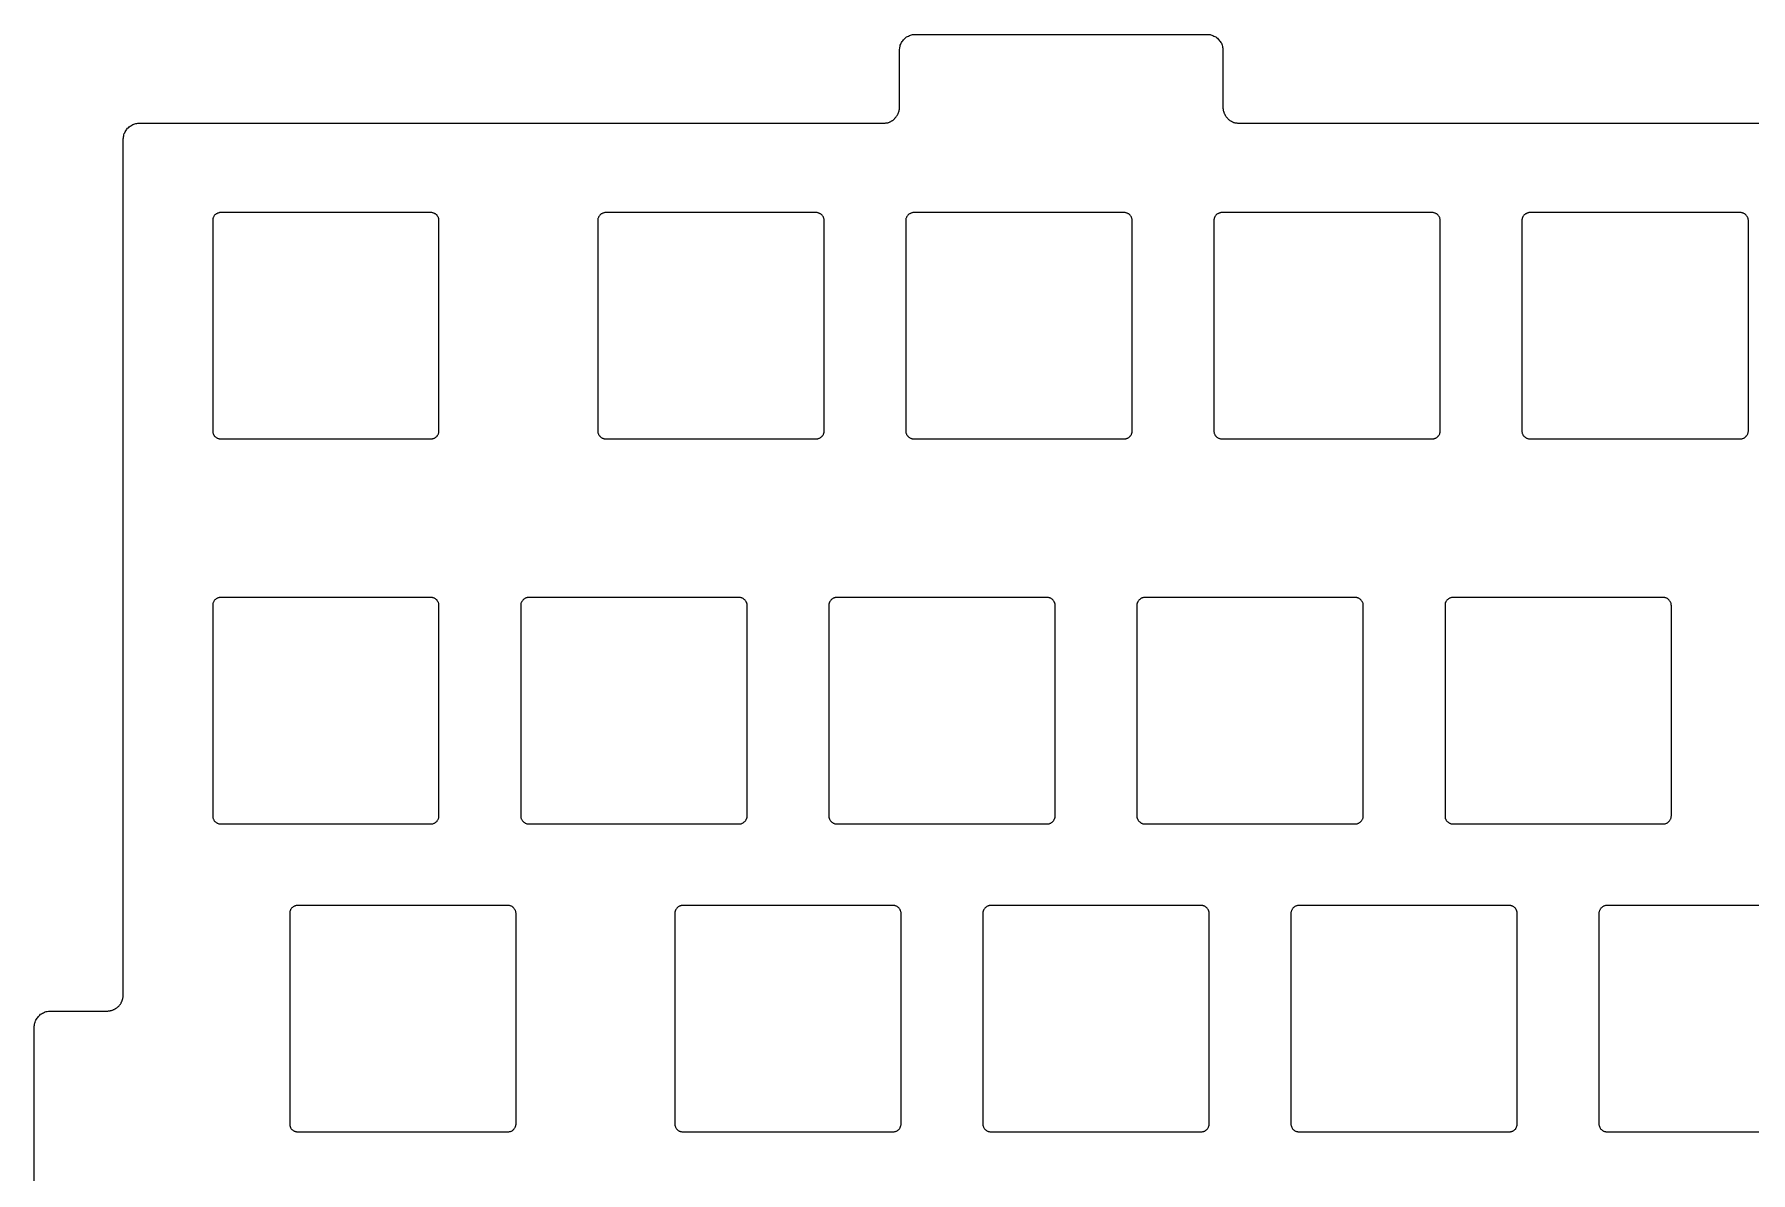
# Model space of a CAD drawing. Header units: millimetres. Extents: x -6 to 321, y -6 to 135.
# Drawn here: x -5.5 to 100.6, y 64.9 to 135.3 of the extents above; entities that cross this region are included whole.
import ezdxf

# ---------------------------------------------------------------- set-up
doc = ezdxf.new("R2010")
doc.units = ezdxf.units.MM
doc.layers.add('CUTOUTS', color=1, linetype='Continuous')
doc.layers.add('OUTLINE', color=7, linetype='Continuous')

msp = doc.modelspace()

# ---------------------------------------------------------------- linework, layer by layer
at = {"layer": 'CUTOUTS'}
for points in [[(5.86, 110.33), (5.9, 110.32), (5.93, 110.31), (5.96, 110.3), (5.99, 110.3), (6.03, 110.3), (19.02, 110.3), (19.06, 110.3), (19.09, 110.3), (19.12, 110.31), (19.15, 110.32), (19.19, 110.33), (19.22, 110.34), (19.25, 110.35), (19.27, 110.37), (19.3, 110.38), (19.33, 110.4), (19.35, 110.42), (19.38, 110.45), (19.4, 110.47), (19.42, 110.5), (19.44, 110.52), (19.46, 110.55), (19.47, 110.58), (19.49, 110.61), (19.5, 110.64), (19.51, 110.67), (19.52, 110.7), (19.52, 110.73), (19.52, 110.77), (19.52, 110.8), (19.52, 123.8), (19.52, 123.83), (19.52, 123.87), (19.52, 123.9), (19.51, 123.93), (19.5, 123.96), (19.49, 123.99), (19.47, 124.02), (19.46, 124.05), (19.44, 124.08), (19.42, 124.1), (19.4, 124.13), (19.38, 124.15), (19.35, 124.18), (19.33, 124.2), (19.3, 124.22), (19.27, 124.23), (19.25, 124.25), (19.22, 124.26), (19.19, 124.27), (19.15, 124.28), (19.12, 124.29), (19.09, 124.3), (19.06, 124.3), (19.02, 124.3), (6.03, 124.3), (5.99, 124.3), (5.96, 124.3), (5.93, 124.29), (5.9, 124.28), (5.86, 124.27), (5.83, 124.26), (5.8, 124.25), (5.78, 124.23), (5.75, 124.22), (5.72, 124.2), (5.7, 124.18), (5.67, 124.15), (5.65, 124.13), (5.63, 124.1), (5.61, 124.08), (5.59, 124.05), (5.58, 124.02), (5.56, 123.99), (5.55, 123.96), (5.54, 123.93), (5.53, 123.9), (5.53, 123.87), (5.53, 123.83), (5.53, 123.8), (5.53, 110.8), (5.53, 110.77), (5.53, 110.73), (5.53, 110.7), (5.54, 110.67), (5.55, 110.64), (5.56, 110.61), (5.58, 110.58), (5.59, 110.55), (5.61, 110.52), (5.63, 110.5), (5.65, 110.47), (5.67, 110.45), (5.7, 110.42), (5.72, 110.4), (5.75, 110.38), (5.78, 110.37), (5.8, 110.35), (5.83, 110.34)], [(29.68, 110.33), (29.71, 110.32), (29.74, 110.31), (29.77, 110.3), (29.8, 110.3), (29.84, 110.3), (42.84, 110.3), (42.87, 110.3), (42.9, 110.3), (42.94, 110.31), (42.97, 110.32), (43, 110.33), (43.03, 110.34), (43.06, 110.35), (43.09, 110.37), (43.12, 110.38), (43.14, 110.4), (43.17, 110.42), (43.19, 110.45), (43.21, 110.47), (43.23, 110.5), (43.25, 110.52), (43.27, 110.55), (43.29, 110.58), (43.3, 110.61), (43.31, 110.64), (43.32, 110.67), (43.33, 110.7), (43.33, 110.73), (43.34, 110.77), (43.34, 110.8), (43.34, 123.8), (43.34, 123.83), (43.33, 123.87), (43.33, 123.9), (43.32, 123.93), (43.31, 123.96), (43.3, 123.99), (43.29, 124.02), (43.27, 124.05), (43.25, 124.08), (43.23, 124.1), (43.21, 124.13), (43.19, 124.15), (43.17, 124.18), (43.14, 124.2), (43.12, 124.22), (43.09, 124.23), (43.06, 124.25), (43.03, 124.26), (43, 124.27), (42.97, 124.28), (42.94, 124.29), (42.9, 124.3), (42.87, 124.3), (42.84, 124.3), (29.84, 124.3), (29.8, 124.3), (29.77, 124.3), (29.74, 124.29), (29.71, 124.28), (29.68, 124.27), (29.65, 124.26), (29.62, 124.25), (29.59, 124.23), (29.56, 124.22), (29.53, 124.2), (29.51, 124.18), (29.48, 124.15), (29.46, 124.13), (29.44, 124.1), (29.42, 124.08), (29.4, 124.05), (29.39, 124.02), (29.38, 123.99), (29.36, 123.96), (29.35, 123.93), (29.35, 123.9), (29.34, 123.87), (29.34, 123.83), (29.34, 123.8), (29.34, 110.8), (29.34, 110.77), (29.34, 110.73), (29.35, 110.7), (29.35, 110.67), (29.36, 110.64), (29.38, 110.61), (29.39, 110.58), (29.4, 110.55), (29.42, 110.52), (29.44, 110.5), (29.46, 110.47), (29.48, 110.45), (29.51, 110.42), (29.53, 110.4), (29.56, 110.38), (29.59, 110.37), (29.62, 110.35), (29.65, 110.34)], [(48.76, 110.32), (48.79, 110.31), (48.82, 110.3), (48.85, 110.3), (48.89, 110.3), (61.89, 110.3), (61.92, 110.3), (61.95, 110.3), (61.99, 110.31), (62.02, 110.32), (62.05, 110.33), (62.08, 110.34), (62.11, 110.35), (62.14, 110.37), (62.17, 110.38), (62.19, 110.4), (62.22, 110.42), (62.24, 110.45), (62.26, 110.47), (62.28, 110.5), (62.3, 110.52), (62.32, 110.55), (62.34, 110.58), (62.35, 110.61), (62.36, 110.64), (62.37, 110.67), (62.38, 110.7), (62.38, 110.73), (62.39, 110.77), (62.39, 110.8), (62.39, 123.8), (62.39, 123.83), (62.38, 123.87), (62.38, 123.9), (62.37, 123.93), (62.36, 123.96), (62.35, 123.99), (62.34, 124.02), (62.32, 124.05), (62.3, 124.08), (62.28, 124.1), (62.26, 124.13), (62.24, 124.15), (62.22, 124.18), (62.19, 124.2), (62.17, 124.22), (62.14, 124.23), (62.11, 124.25), (62.08, 124.26), (62.05, 124.27), (62.02, 124.28), (61.99, 124.29), (61.95, 124.3), (61.92, 124.3), (61.89, 124.3), (48.89, 124.3), (48.85, 124.3), (48.82, 124.3), (48.79, 124.29), (48.76, 124.28), (48.73, 124.27), (48.7, 124.26), (48.67, 124.25), (48.64, 124.23), (48.61, 124.22), (48.58, 124.2), (48.56, 124.18), (48.53, 124.15), (48.51, 124.13), (48.49, 124.1), (48.47, 124.08), (48.45, 124.05), (48.44, 124.02), (48.43, 123.99), (48.41, 123.96), (48.4, 123.93), (48.4, 123.9), (48.39, 123.87), (48.39, 123.83), (48.39, 123.8), (48.39, 110.8), (48.39, 110.77), (48.39, 110.73), (48.4, 110.7), (48.4, 110.67), (48.41, 110.64), (48.43, 110.61), (48.44, 110.58), (48.45, 110.55), (48.47, 110.52), (48.49, 110.5), (48.51, 110.47), (48.53, 110.45), (48.56, 110.42), (48.58, 110.4), (48.61, 110.38), (48.64, 110.37), (48.67, 110.35), (48.7, 110.34), (48.73, 110.33)], [(67.78, 110.33), (67.81, 110.32), (67.84, 110.31), (67.87, 110.3), (67.9, 110.3), (67.94, 110.3), (80.94, 110.3), (80.97, 110.3), (81, 110.3), (81.04, 110.31), (81.07, 110.32), (81.1, 110.33), (81.13, 110.34), (81.16, 110.35), (81.19, 110.37), (81.22, 110.38), (81.24, 110.4), (81.27, 110.42), (81.29, 110.45), (81.31, 110.47), (81.33, 110.5), (81.35, 110.52), (81.37, 110.55), (81.39, 110.58), (81.4, 110.61), (81.41, 110.64), (81.42, 110.67), (81.43, 110.7), (81.43, 110.73), (81.44, 110.77), (81.44, 110.8), (81.44, 123.8), (81.44, 123.83), (81.43, 123.87), (81.43, 123.9), (81.42, 123.93), (81.41, 123.96), (81.4, 123.99), (81.39, 124.02), (81.37, 124.05), (81.35, 124.08), (81.33, 124.1), (81.31, 124.13), (81.29, 124.15), (81.27, 124.18), (81.24, 124.2), (81.22, 124.22), (81.19, 124.23), (81.16, 124.25), (81.13, 124.26), (81.1, 124.27), (81.07, 124.28), (81.04, 124.29), (81, 124.3), (80.97, 124.3), (80.94, 124.3), (67.94, 124.3), (67.9, 124.3), (67.87, 124.3), (67.84, 124.29), (67.81, 124.28), (67.78, 124.27), (67.75, 124.26), (67.72, 124.25), (67.69, 124.23), (67.66, 124.22), (67.63, 124.2), (67.61, 124.18), (67.58, 124.15), (67.56, 124.13), (67.54, 124.1), (67.52, 124.08), (67.5, 124.05), (67.49, 124.02), (67.48, 123.99), (67.46, 123.96), (67.45, 123.93), (67.45, 123.9), (67.44, 123.87), (67.44, 123.83), (67.44, 123.8), (67.44, 110.8), (67.44, 110.77), (67.44, 110.73), (67.45, 110.7), (67.45, 110.67), (67.46, 110.64), (67.48, 110.61), (67.49, 110.58), (67.5, 110.55), (67.52, 110.52), (67.54, 110.5), (67.56, 110.47), (67.58, 110.45), (67.61, 110.42), (67.63, 110.4), (67.66, 110.38), (67.69, 110.37), (67.72, 110.35), (67.75, 110.34)], [(86.83, 110.33), (86.86, 110.32), (86.89, 110.31), (86.92, 110.3), (86.95, 110.3), (86.99, 110.3), (99.99, 110.3), (100.02, 110.3), (100.05, 110.3), (100.09, 110.31), (100.12, 110.32), (100.15, 110.33), (100.18, 110.34), (100.21, 110.35), (100.24, 110.37), (100.27, 110.38), (100.29, 110.4), (100.32, 110.42), (100.34, 110.45), (100.36, 110.47), (100.38, 110.5), (100.4, 110.52), (100.42, 110.55), (100.44, 110.58), (100.45, 110.61), (100.46, 110.64), (100.47, 110.67), (100.48, 110.7), (100.48, 110.73), (100.49, 110.77), (100.49, 110.8), (100.49, 123.8), (100.49, 123.83), (100.48, 123.87), (100.48, 123.9), (100.47, 123.93), (100.46, 123.96), (100.45, 123.99), (100.44, 124.02), (100.42, 124.05), (100.4, 124.08), (100.38, 124.1), (100.36, 124.13), (100.34, 124.15), (100.32, 124.18), (100.29, 124.2), (100.27, 124.22), (100.24, 124.23), (100.21, 124.25), (100.18, 124.26), (100.15, 124.27), (100.12, 124.28), (100.09, 124.29), (100.05, 124.3), (100.02, 124.3), (99.99, 124.3), (86.99, 124.3), (86.95, 124.3), (86.92, 124.3), (86.89, 124.29), (86.86, 124.28), (86.83, 124.27), (86.8, 124.26), (86.77, 124.25), (86.74, 124.23), (86.71, 124.22), (86.68, 124.2), (86.66, 124.18), (86.63, 124.15), (86.61, 124.13), (86.59, 124.1), (86.57, 124.08), (86.55, 124.05), (86.54, 124.02), (86.53, 123.99), (86.51, 123.96), (86.5, 123.93), (86.5, 123.9), (86.49, 123.87), (86.49, 123.83), (86.49, 123.8), (86.49, 110.8), (86.49, 110.77), (86.49, 110.73), (86.5, 110.7), (86.5, 110.67), (86.51, 110.64), (86.53, 110.61), (86.54, 110.58), (86.55, 110.55), (86.57, 110.52), (86.59, 110.5), (86.61, 110.47), (86.63, 110.45), (86.66, 110.42), (86.68, 110.4), (86.71, 110.38), (86.74, 110.37), (86.77, 110.35), (86.8, 110.34)], [(5.86, 86.51), (5.9, 86.5), (5.93, 86.5), (5.96, 86.49), (5.99, 86.49), (6.03, 86.49), (19.02, 86.49), (19.06, 86.49), (19.09, 86.49), (19.12, 86.5), (19.15, 86.5), (19.19, 86.51), (19.22, 86.53), (19.25, 86.54), (19.27, 86.55), (19.3, 86.57), (19.33, 86.59), (19.35, 86.61), (19.38, 86.63), (19.4, 86.66), (19.42, 86.68), (19.44, 86.71), (19.46, 86.74), (19.47, 86.77), (19.49, 86.8), (19.5, 86.83), (19.51, 86.86), (19.52, 86.89), (19.52, 86.92), (19.52, 86.95), (19.52, 86.99), (19.52, 99.99), (19.52, 100.02), (19.52, 100.05), (19.52, 100.09), (19.51, 100.12), (19.5, 100.15), (19.49, 100.18), (19.47, 100.21), (19.46, 100.24), (19.44, 100.27), (19.42, 100.29), (19.4, 100.32), (19.38, 100.34), (19.35, 100.36), (19.33, 100.38), (19.3, 100.4), (19.27, 100.42), (19.25, 100.44), (19.22, 100.45), (19.19, 100.46), (19.15, 100.47), (19.12, 100.48), (19.09, 100.48), (19.06, 100.49), (19.02, 100.49), (6.03, 100.49), (5.99, 100.49), (5.96, 100.48), (5.93, 100.48), (5.9, 100.47), (5.86, 100.46), (5.83, 100.45), (5.8, 100.44), (5.78, 100.42), (5.75, 100.4), (5.72, 100.38), (5.7, 100.36), (5.67, 100.34), (5.65, 100.32), (5.63, 100.29), (5.61, 100.27), (5.59, 100.24), (5.58, 100.21), (5.56, 100.18), (5.55, 100.15), (5.54, 100.12), (5.53, 100.09), (5.53, 100.05), (5.53, 100.02), (5.53, 99.99), (5.53, 86.99), (5.53, 86.95), (5.53, 86.92), (5.53, 86.89), (5.54, 86.86), (5.55, 86.83), (5.56, 86.8), (5.58, 86.77), (5.59, 86.74), (5.61, 86.71), (5.63, 86.68), (5.65, 86.66), (5.67, 86.63), (5.7, 86.61), (5.72, 86.59), (5.75, 86.57), (5.78, 86.55), (5.8, 86.54), (5.83, 86.53)], [(24.91, 86.51), (24.95, 86.5), (24.98, 86.5), (25.01, 86.49), (25.04, 86.49), (25.08, 86.49), (38.08, 86.49), (38.11, 86.49), (38.14, 86.49), (38.17, 86.5), (38.2, 86.5), (38.24, 86.51), (38.27, 86.53), (38.3, 86.54), (38.33, 86.55), (38.35, 86.57), (38.38, 86.59), (38.4, 86.61), (38.43, 86.63), (38.45, 86.66), (38.47, 86.68), (38.49, 86.71), (38.51, 86.74), (38.52, 86.77), (38.54, 86.8), (38.55, 86.83), (38.56, 86.86), (38.57, 86.89), (38.57, 86.92), (38.57, 86.95), (38.58, 86.99), (38.58, 99.99), (38.57, 100.02), (38.57, 100.05), (38.57, 100.09), (38.56, 100.12), (38.55, 100.15), (38.54, 100.18), (38.52, 100.21), (38.51, 100.24), (38.49, 100.27), (38.47, 100.29), (38.45, 100.32), (38.43, 100.34), (38.4, 100.36), (38.38, 100.38), (38.35, 100.4), (38.33, 100.42), (38.3, 100.44), (38.27, 100.45), (38.24, 100.46), (38.2, 100.47), (38.17, 100.48), (38.14, 100.48), (38.11, 100.49), (38.08, 100.49), (25.08, 100.49), (25.04, 100.49), (25.01, 100.48), (24.98, 100.48), (24.95, 100.47), (24.91, 100.46), (24.88, 100.45), (24.85, 100.44), (24.83, 100.42), (24.8, 100.4), (24.77, 100.38), (24.75, 100.36), (24.72, 100.34), (24.7, 100.32), (24.68, 100.29), (24.66, 100.27), (24.64, 100.24), (24.63, 100.21), (24.61, 100.18), (24.6, 100.15), (24.59, 100.12), (24.58, 100.09), (24.58, 100.05), (24.58, 100.02), (24.58, 99.99), (24.58, 86.99), (24.58, 86.95), (24.58, 86.92), (24.58, 86.89), (24.59, 86.86), (24.6, 86.83), (24.61, 86.8), (24.63, 86.77), (24.64, 86.74), (24.66, 86.71), (24.68, 86.68), (24.7, 86.66), (24.72, 86.63), (24.75, 86.61), (24.77, 86.59), (24.8, 86.57), (24.83, 86.55), (24.85, 86.54), (24.88, 86.53)], [(44, 86.5), (44.03, 86.5), (44.06, 86.49), (44.09, 86.49), (44.12, 86.49), (57.12, 86.49), (57.16, 86.49), (57.19, 86.49), (57.22, 86.5), (57.25, 86.5), (57.29, 86.51), (57.32, 86.53), (57.35, 86.54), (57.38, 86.55), (57.4, 86.57), (57.43, 86.59), (57.45, 86.61), (57.48, 86.63), (57.5, 86.66), (57.52, 86.68), (57.54, 86.71), (57.56, 86.74), (57.57, 86.77), (57.59, 86.8), (57.6, 86.83), (57.61, 86.86), (57.62, 86.89), (57.62, 86.92), (57.62, 86.95), (57.62, 86.99), (57.62, 99.99), (57.62, 100.02), (57.62, 100.05), (57.62, 100.09), (57.61, 100.12), (57.6, 100.15), (57.59, 100.18), (57.57, 100.21), (57.56, 100.24), (57.54, 100.27), (57.52, 100.29), (57.5, 100.32), (57.48, 100.34), (57.45, 100.36), (57.43, 100.38), (57.4, 100.4), (57.38, 100.42), (57.35, 100.44), (57.32, 100.45), (57.29, 100.46), (57.25, 100.47), (57.22, 100.48), (57.19, 100.48), (57.16, 100.49), (57.12, 100.49), (44.12, 100.49), (44.09, 100.49), (44.06, 100.48), (44.03, 100.48), (44, 100.47), (43.96, 100.46), (43.93, 100.45), (43.9, 100.44), (43.88, 100.42), (43.85, 100.4), (43.82, 100.38), (43.8, 100.36), (43.77, 100.34), (43.75, 100.32), (43.73, 100.29), (43.71, 100.27), (43.69, 100.24), (43.68, 100.21), (43.66, 100.18), (43.65, 100.15), (43.64, 100.12), (43.63, 100.09), (43.63, 100.05), (43.63, 100.02), (43.62, 99.99), (43.62, 86.99), (43.63, 86.95), (43.63, 86.92), (43.63, 86.89), (43.64, 86.86), (43.65, 86.83), (43.66, 86.8), (43.68, 86.77), (43.69, 86.74), (43.71, 86.71), (43.73, 86.68), (43.75, 86.66), (43.77, 86.63), (43.8, 86.61), (43.82, 86.59), (43.85, 86.57), (43.88, 86.55), (43.9, 86.54), (43.93, 86.53), (43.96, 86.51)], [(63.05, 86.5), (63.08, 86.5), (63.11, 86.49), (63.14, 86.49), (63.17, 86.49), (76.17, 86.49), (76.21, 86.49), (76.24, 86.49), (76.27, 86.5), (76.3, 86.5), (76.34, 86.51), (76.37, 86.53), (76.4, 86.54), (76.42, 86.55), (76.45, 86.57), (76.48, 86.59), (76.5, 86.61), (76.53, 86.63), (76.55, 86.66), (76.57, 86.68), (76.59, 86.71), (76.61, 86.74), (76.62, 86.77), (76.64, 86.8), (76.65, 86.83), (76.66, 86.86), (76.67, 86.89), (76.67, 86.92), (76.67, 86.95), (76.67, 86.99), (76.67, 99.99), (76.67, 100.02), (76.67, 100.05), (76.67, 100.09), (76.66, 100.12), (76.65, 100.15), (76.64, 100.18), (76.62, 100.21), (76.61, 100.24), (76.59, 100.27), (76.57, 100.29), (76.55, 100.32), (76.53, 100.34), (76.5, 100.36), (76.48, 100.38), (76.45, 100.4), (76.42, 100.42), (76.4, 100.44), (76.37, 100.45), (76.34, 100.46), (76.3, 100.47), (76.27, 100.48), (76.24, 100.48), (76.21, 100.49), (76.17, 100.49), (63.17, 100.49), (63.14, 100.49), (63.11, 100.48), (63.08, 100.48), (63.05, 100.47), (63.01, 100.46), (62.98, 100.45), (62.95, 100.44), (62.92, 100.42), (62.9, 100.4), (62.87, 100.38), (62.85, 100.36), (62.82, 100.34), (62.8, 100.32), (62.78, 100.29), (62.76, 100.27), (62.74, 100.24), (62.73, 100.21), (62.71, 100.18), (62.7, 100.15), (62.69, 100.12), (62.68, 100.09), (62.68, 100.05), (62.68, 100.02), (62.67, 99.99), (62.67, 86.99), (62.68, 86.95), (62.68, 86.92), (62.68, 86.89), (62.69, 86.86), (62.7, 86.83), (62.71, 86.8), (62.73, 86.77), (62.74, 86.74), (62.76, 86.71), (62.78, 86.68), (62.8, 86.66), (62.82, 86.63), (62.85, 86.61), (62.87, 86.59), (62.9, 86.57), (62.92, 86.55), (62.95, 86.54), (62.98, 86.53), (63.01, 86.51)], [(82.1, 86.5), (82.13, 86.5), (82.16, 86.49), (82.19, 86.49), (82.23, 86.49), (95.23, 86.49), (95.26, 86.49), (95.29, 86.49), (95.32, 86.5), (95.35, 86.5), (95.39, 86.51), (95.42, 86.53), (95.45, 86.54), (95.48, 86.55), (95.5, 86.57), (95.53, 86.59), (95.55, 86.61), (95.58, 86.63), (95.6, 86.66), (95.62, 86.68), (95.64, 86.71), (95.66, 86.74), (95.67, 86.77), (95.69, 86.8), (95.7, 86.83), (95.71, 86.86), (95.72, 86.89), (95.72, 86.92), (95.72, 86.95), (95.73, 86.99), (95.73, 99.99), (95.72, 100.02), (95.72, 100.05), (95.72, 100.09), (95.71, 100.12), (95.7, 100.15), (95.69, 100.18), (95.67, 100.21), (95.66, 100.24), (95.64, 100.27), (95.62, 100.29), (95.6, 100.32), (95.58, 100.34), (95.55, 100.36), (95.53, 100.38), (95.5, 100.4), (95.48, 100.42), (95.45, 100.44), (95.42, 100.45), (95.39, 100.46), (95.35, 100.47), (95.32, 100.48), (95.29, 100.48), (95.26, 100.49), (95.23, 100.49), (82.23, 100.49), (82.19, 100.49), (82.16, 100.48), (82.13, 100.48), (82.1, 100.47), (82.06, 100.46), (82.03, 100.45), (82, 100.44), (81.98, 100.42), (81.95, 100.4), (81.92, 100.38), (81.9, 100.36), (81.87, 100.34), (81.85, 100.32), (81.83, 100.29), (81.81, 100.27), (81.79, 100.24), (81.78, 100.21), (81.76, 100.18), (81.75, 100.15), (81.74, 100.12), (81.73, 100.09), (81.73, 100.05), (81.73, 100.02), (81.73, 99.99), (81.73, 86.99), (81.73, 86.95), (81.73, 86.92), (81.73, 86.89), (81.74, 86.86), (81.75, 86.83), (81.76, 86.8), (81.78, 86.77), (81.79, 86.74), (81.81, 86.71), (81.83, 86.68), (81.85, 86.66), (81.87, 86.63), (81.9, 86.61), (81.92, 86.59), (81.95, 86.57), (81.98, 86.55), (82, 86.54), (82.03, 86.53), (82.06, 86.51)], [(10.63, 67.46), (10.66, 67.45), (10.69, 67.45), (10.72, 67.44), (10.75, 67.44), (10.79, 67.44), (23.79, 67.44), (23.82, 67.44), (23.85, 67.44), (23.89, 67.45), (23.92, 67.45), (23.95, 67.46), (23.98, 67.48), (24.01, 67.49), (24.04, 67.5), (24.07, 67.52), (24.09, 67.54), (24.12, 67.56), (24.14, 67.58), (24.16, 67.61), (24.18, 67.63), (24.2, 67.66), (24.22, 67.69), (24.24, 67.72), (24.25, 67.75), (24.26, 67.78), (24.27, 67.81), (24.28, 67.84), (24.28, 67.87), (24.29, 67.9), (24.29, 67.94), (24.29, 80.94), (24.29, 80.97), (24.28, 81), (24.28, 81.04), (24.27, 81.07), (24.26, 81.1), (24.25, 81.13), (24.24, 81.16), (24.22, 81.19), (24.2, 81.22), (24.18, 81.24), (24.16, 81.27), (24.14, 81.29), (24.12, 81.31), (24.09, 81.33), (24.07, 81.35), (24.04, 81.37), (24.01, 81.39), (23.98, 81.4), (23.95, 81.41), (23.92, 81.42), (23.89, 81.43), (23.85, 81.43), (23.82, 81.44), (23.79, 81.44), (10.79, 81.44), (10.75, 81.44), (10.72, 81.43), (10.69, 81.43), (10.66, 81.42), (10.63, 81.41), (10.6, 81.4), (10.57, 81.39), (10.54, 81.37), (10.51, 81.35), (10.48, 81.33), (10.46, 81.31), (10.43, 81.29), (10.41, 81.27), (10.39, 81.24), (10.37, 81.22), (10.35, 81.19), (10.34, 81.16), (10.33, 81.13), (10.31, 81.1), (10.3, 81.07), (10.3, 81.04), (10.29, 81), (10.29, 80.97), (10.29, 80.94), (10.29, 67.94), (10.29, 67.9), (10.29, 67.87), (10.3, 67.84), (10.3, 67.81), (10.31, 67.78), (10.33, 67.75), (10.34, 67.72), (10.35, 67.69), (10.37, 67.66), (10.39, 67.63), (10.41, 67.61), (10.43, 67.58), (10.46, 67.56), (10.48, 67.54), (10.51, 67.52), (10.54, 67.5), (10.57, 67.49), (10.6, 67.48)], [(34.47, 67.45), (34.5, 67.45), (34.53, 67.44), (34.57, 67.44), (34.6, 67.44), (47.6, 67.44), (47.63, 67.44), (47.67, 67.44), (47.7, 67.45), (47.73, 67.45), (47.76, 67.46), (47.79, 67.48), (47.82, 67.49), (47.85, 67.5), (47.88, 67.52), (47.9, 67.54), (47.93, 67.56), (47.95, 67.58), (47.98, 67.61), (48, 67.63), (48.02, 67.66), (48.03, 67.69), (48.05, 67.72), (48.06, 67.75), (48.07, 67.78), (48.08, 67.81), (48.09, 67.84), (48.1, 67.87), (48.1, 67.9), (48.1, 67.94), (48.1, 80.94), (48.1, 80.97), (48.1, 81), (48.09, 81.04), (48.08, 81.07), (48.07, 81.1), (48.06, 81.13), (48.05, 81.16), (48.03, 81.19), (48.02, 81.22), (48, 81.24), (47.98, 81.27), (47.95, 81.29), (47.93, 81.31), (47.9, 81.33), (47.88, 81.35), (47.85, 81.37), (47.82, 81.39), (47.79, 81.4), (47.76, 81.41), (47.73, 81.42), (47.7, 81.43), (47.67, 81.43), (47.63, 81.44), (47.6, 81.44), (34.6, 81.44), (34.57, 81.44), (34.53, 81.43), (34.5, 81.43), (34.47, 81.42), (34.44, 81.41), (34.41, 81.4), (34.38, 81.39), (34.35, 81.37), (34.32, 81.35), (34.3, 81.33), (34.27, 81.31), (34.25, 81.29), (34.22, 81.27), (34.2, 81.24), (34.18, 81.22), (34.17, 81.19), (34.15, 81.16), (34.14, 81.13), (34.13, 81.1), (34.12, 81.07), (34.11, 81.04), (34.1, 81), (34.1, 80.97), (34.1, 80.94), (34.1, 67.94), (34.1, 67.9), (34.1, 67.87), (34.11, 67.84), (34.12, 67.81), (34.13, 67.78), (34.14, 67.75), (34.15, 67.72), (34.17, 67.69), (34.18, 67.66), (34.2, 67.63), (34.22, 67.61), (34.25, 67.58), (34.27, 67.56), (34.3, 67.54), (34.32, 67.52), (34.35, 67.5), (34.38, 67.49), (34.41, 67.48), (34.44, 67.46)], [(53.49, 67.46), (53.52, 67.45), (53.55, 67.45), (53.58, 67.44), (53.62, 67.44), (53.65, 67.44), (66.65, 67.44), (66.68, 67.44), (66.72, 67.44), (66.75, 67.45), (66.78, 67.45), (66.81, 67.46), (66.84, 67.48), (66.87, 67.49), (66.9, 67.5), (66.93, 67.52), (66.95, 67.54), (66.98, 67.56), (67, 67.58), (67.03, 67.61), (67.05, 67.63), (67.07, 67.66), (67.08, 67.69), (67.1, 67.72), (67.11, 67.75), (67.12, 67.78), (67.13, 67.81), (67.14, 67.84), (67.15, 67.87), (67.15, 67.9), (67.15, 67.94), (67.15, 80.94), (67.15, 80.97), (67.15, 81), (67.14, 81.04), (67.13, 81.07), (67.12, 81.1), (67.11, 81.13), (67.1, 81.16), (67.08, 81.19), (67.07, 81.22), (67.05, 81.24), (67.03, 81.27), (67, 81.29), (66.98, 81.31), (66.95, 81.33), (66.93, 81.35), (66.9, 81.37), (66.87, 81.39), (66.84, 81.4), (66.81, 81.41), (66.78, 81.42), (66.75, 81.43), (66.72, 81.43), (66.68, 81.44), (66.65, 81.44), (53.65, 81.44), (53.62, 81.44), (53.58, 81.43), (53.55, 81.43), (53.52, 81.42), (53.49, 81.41), (53.46, 81.4), (53.43, 81.39), (53.4, 81.37), (53.37, 81.35), (53.35, 81.33), (53.32, 81.31), (53.3, 81.29), (53.27, 81.27), (53.25, 81.24), (53.23, 81.22), (53.22, 81.19), (53.2, 81.16), (53.19, 81.13), (53.18, 81.1), (53.17, 81.07), (53.16, 81.04), (53.15, 81), (53.15, 80.97), (53.15, 80.94), (53.15, 67.94), (53.15, 67.9), (53.15, 67.87), (53.16, 67.84), (53.17, 67.81), (53.18, 67.78), (53.19, 67.75), (53.2, 67.72), (53.22, 67.69), (53.23, 67.66), (53.25, 67.63), (53.27, 67.61), (53.3, 67.58), (53.32, 67.56), (53.35, 67.54), (53.37, 67.52), (53.4, 67.5), (53.43, 67.49), (53.46, 67.48)], [(72.54, 67.46), (72.57, 67.45), (72.6, 67.45), (72.63, 67.44), (72.67, 67.44), (72.7, 67.44), (85.7, 67.44), (85.73, 67.44), (85.77, 67.44), (85.8, 67.45), (85.83, 67.45), (85.86, 67.46), (85.89, 67.48), (85.92, 67.49), (85.95, 67.5), (85.98, 67.52), (86, 67.54), (86.03, 67.56), (86.05, 67.58), (86.08, 67.61), (86.1, 67.63), (86.12, 67.66), (86.13, 67.69), (86.15, 67.72), (86.16, 67.75), (86.17, 67.78), (86.18, 67.81), (86.19, 67.84), (86.2, 67.87), (86.2, 67.9), (86.2, 67.94), (86.2, 80.94), (86.2, 80.97), (86.2, 81), (86.19, 81.04), (86.18, 81.07), (86.17, 81.1), (86.16, 81.13), (86.15, 81.16), (86.13, 81.19), (86.12, 81.22), (86.1, 81.24), (86.08, 81.27), (86.05, 81.29), (86.03, 81.31), (86, 81.33), (85.98, 81.35), (85.95, 81.37), (85.92, 81.39), (85.89, 81.4), (85.86, 81.41), (85.83, 81.42), (85.8, 81.43), (85.77, 81.43), (85.73, 81.44), (85.7, 81.44), (72.7, 81.44), (72.67, 81.44), (72.63, 81.43), (72.6, 81.43), (72.57, 81.42), (72.54, 81.41), (72.51, 81.4), (72.48, 81.39), (72.45, 81.37), (72.42, 81.35), (72.4, 81.33), (72.37, 81.31), (72.35, 81.29), (72.32, 81.27), (72.3, 81.24), (72.28, 81.22), (72.27, 81.19), (72.25, 81.16), (72.24, 81.13), (72.23, 81.1), (72.22, 81.07), (72.21, 81.04), (72.2, 81), (72.2, 80.97), (72.2, 80.94), (72.2, 67.94), (72.2, 67.9), (72.2, 67.87), (72.21, 67.84), (72.22, 67.81), (72.23, 67.78), (72.24, 67.75), (72.25, 67.72), (72.27, 67.69), (72.28, 67.66), (72.3, 67.63), (72.32, 67.61), (72.35, 67.58), (72.37, 67.56), (72.4, 67.54), (72.42, 67.52), (72.45, 67.5), (72.48, 67.49), (72.51, 67.48)]]:
    msp.add_lwpolyline(points, close=True, dxfattribs=at)
msp.add_lwpolyline([(104.75, 81.44), (91.75, 81.44), (91.72, 81.44), (91.68, 81.43), (91.65, 81.43), (91.62, 81.42), (91.59, 81.41), (91.56, 81.4), (91.53, 81.39), (91.5, 81.37), (91.47, 81.35), (91.45, 81.33), (91.42, 81.31), (91.4, 81.29), (91.37, 81.27), (91.35, 81.24), (91.33, 81.22), (91.32, 81.19), (91.3, 81.16), (91.29, 81.13), (91.28, 81.1), (91.27, 81.07), (91.26, 81.04), (91.25, 81), (91.25, 80.97), (91.25, 80.94), (91.25, 67.94), (91.25, 67.9), (91.25, 67.87), (91.26, 67.84), (91.27, 67.81), (91.28, 67.78), (91.29, 67.75), (91.3, 67.72), (91.32, 67.69), (91.33, 67.66), (91.35, 67.63), (91.37, 67.61), (91.4, 67.58), (91.42, 67.56), (91.45, 67.54), (91.47, 67.52), (91.5, 67.5), (91.53, 67.49), (91.56, 67.48), (91.59, 67.46), (91.62, 67.45), (91.65, 67.45), (91.68, 67.44), (91.72, 67.44), (91.75, 67.44), (104.75, 67.44)], dxfattribs=at)
at = {"layer": 'OUTLINE'}
msp.add_lwpolyline([(-5.5, 55.91), (-5.5, 73.91), (-5.5, 73.98), (-5.49, 74.04), (-5.48, 74.11), (-5.47, 74.17), (-5.45, 74.23), (-5.42, 74.3), (-5.4, 74.35), (-5.37, 74.41), (-5.33, 74.47), (-5.29, 74.52), (-5.25, 74.57), (-5.21, 74.62), (-5.16, 74.66), (-5.11, 74.71), (-5.06, 74.74), (-5, 74.78), (-4.94, 74.81), (-4.88, 74.84), (-4.82, 74.86), (-4.76, 74.88), (-4.7, 74.89), (-4.63, 74.9), (-4.57, 74.91), (-4.5, 74.91), (-1.01, 74.91), (-0.99, 74.91), (-0.95, 74.91), (-0.92, 74.92), (-0.89, 74.92), (-0.85, 74.92), (-0.82, 74.93), (-0.79, 74.94), (-0.76, 74.94), (-0.73, 74.95), (-0.69, 74.96), (-0.66, 74.97), (-0.63, 74.98), (-0.6, 75), (-0.57, 75.01), (-0.54, 75.02), (-0.51, 75.04), (-0.49, 75.06), (-0.46, 75.07), (-0.43, 75.09), (-0.4, 75.11), (-0.38, 75.13), (-0.35, 75.15), (-0.33, 75.17), (-0.3, 75.19), (-0.28, 75.22), (-0.26, 75.24), (-0.24, 75.27), (-0.22, 75.29), (-0.2, 75.32), (-0.18, 75.34), (-0.16, 75.37), (-0.14, 75.4), (-0.13, 75.43), (-0.11, 75.46), (-0.1, 75.49), (-0.08, 75.51), (-0.07, 75.55), (-0.06, 75.58), (-0.05, 75.61), (-0.04, 75.64), (-0.03, 75.67), (-0.02, 75.7), (-0.02, 75.73), (-0.01, 75.77), (-0.01, 75.8), (0, 75.83), (0, 75.86), (0, 75.9), (0, 75.92), (0, 128.81), (0, 128.84), (0, 128.86), (0.01, 128.92), (0.01, 128.99), (0.03, 129.05), (0.04, 129.11), (0.06, 129.18), (0.09, 129.24), (0.12, 129.3), (0.15, 129.35), (0.19, 129.41), (0.23, 129.46), (0.27, 129.51), (0.32, 129.55), (0.37, 129.6), (0.42, 129.64), (0.47, 129.67), (0.53, 129.71), (0.59, 129.74), (0.65, 129.76), (0.71, 129.78), (0.77, 129.8), (0.84, 129.81), (0.9, 129.82), (0.97, 129.82), (0.98, 129.82), (1.02, 129.82), (46.99, 129.82), (47.01, 129.83), (47.05, 129.83), (47.08, 129.83), (47.11, 129.83), (47.15, 129.84), (47.18, 129.84), (47.21, 129.85), (47.24, 129.86), (47.27, 129.86), (47.31, 129.87), (47.34, 129.88), (47.37, 129.9), (47.4, 129.91), (47.43, 129.92), (47.46, 129.94), (47.49, 129.95), (47.51, 129.97), (47.54, 129.98), (47.57, 130), (47.6, 130.02), (47.62, 130.04), (47.65, 130.06), (47.67, 130.08), (47.7, 130.11), (47.72, 130.13), (47.74, 130.15), (47.76, 130.18), (47.78, 130.2), (47.8, 130.23), (47.82, 130.26), (47.84, 130.28), (47.86, 130.31), (47.87, 130.34), (47.89, 130.37), (47.9, 130.4), (47.92, 130.43), (47.93, 130.46), (47.94, 130.49), (47.95, 130.52), (47.96, 130.55), (47.97, 130.58), (47.98, 130.61), (47.98, 130.65), (47.99, 130.68), (47.99, 130.71), (48, 130.74), (48, 130.78), (48, 130.82), (48, 130.83), (48, 134.32), (48, 134.39), (48.01, 134.46), (48.02, 134.52), (48.03, 134.58), (48.05, 134.65), (48.08, 134.71), (48.1, 134.77), (48.13, 134.82), (48.17, 134.88), (48.21, 134.93), (48.25, 134.98), (48.29, 135.03), (48.34, 135.08), (48.39, 135.12), (48.44, 135.16), (48.5, 135.19), (48.56, 135.22), (48.62, 135.25), (48.68, 135.27), (48.74, 135.29), (48.8, 135.31), (48.87, 135.32), (48.93, 135.32), (49, 135.32), (67, 135.32), (67.07, 135.32), (67.13, 135.32), (67.2, 135.31), (67.26, 135.29), (67.32, 135.27), (67.38, 135.25), (67.44, 135.22), (67.5, 135.19), (67.56, 135.16), (67.61, 135.12), (67.66, 135.08), (67.71, 135.03), (67.75, 134.98), (67.79, 134.93), (67.83, 134.88), (67.87, 134.82), (67.9, 134.77), (67.92, 134.71), (67.95, 134.65), (67.97, 134.58), (67.98, 134.52), (67.99, 134.46), (68, 134.39), (68, 134.32), (68, 130.83), (68, 130.82), (68, 130.78), (68, 130.74), (68.01, 130.71), (68.01, 130.68), (68.02, 130.65), (68.02, 130.61), (68.03, 130.58), (68.04, 130.55), (68.05, 130.52), (68.06, 130.49), (68.07, 130.46), (68.08, 130.43), (68.1, 130.4), (68.11, 130.37), (68.13, 130.34), (68.14, 130.31), (68.16, 130.28), (68.18, 130.26), (68.2, 130.23), (68.22, 130.2), (68.24, 130.18), (68.26, 130.15), (68.28, 130.13), (68.3, 130.11), (68.33, 130.08), (68.35, 130.06), (68.38, 130.04), (68.4, 130.02), (68.43, 130), (68.46, 129.98), (68.49, 129.97), (68.51, 129.95), (68.54, 129.94), (68.57, 129.92), (68.6, 129.91), (68.63, 129.9), (68.66, 129.88), (68.69, 129.87), (68.73, 129.86), (68.76, 129.86), (68.79, 129.85), (68.82, 129.84), (68.85, 129.84), (68.89, 129.83), (68.92, 129.83), (68.95, 129.83), (68.99, 129.83), (69.01, 129.82), (146.77, 129.82)], dxfattribs=at)

doc.saveas('drawing.dxf')
